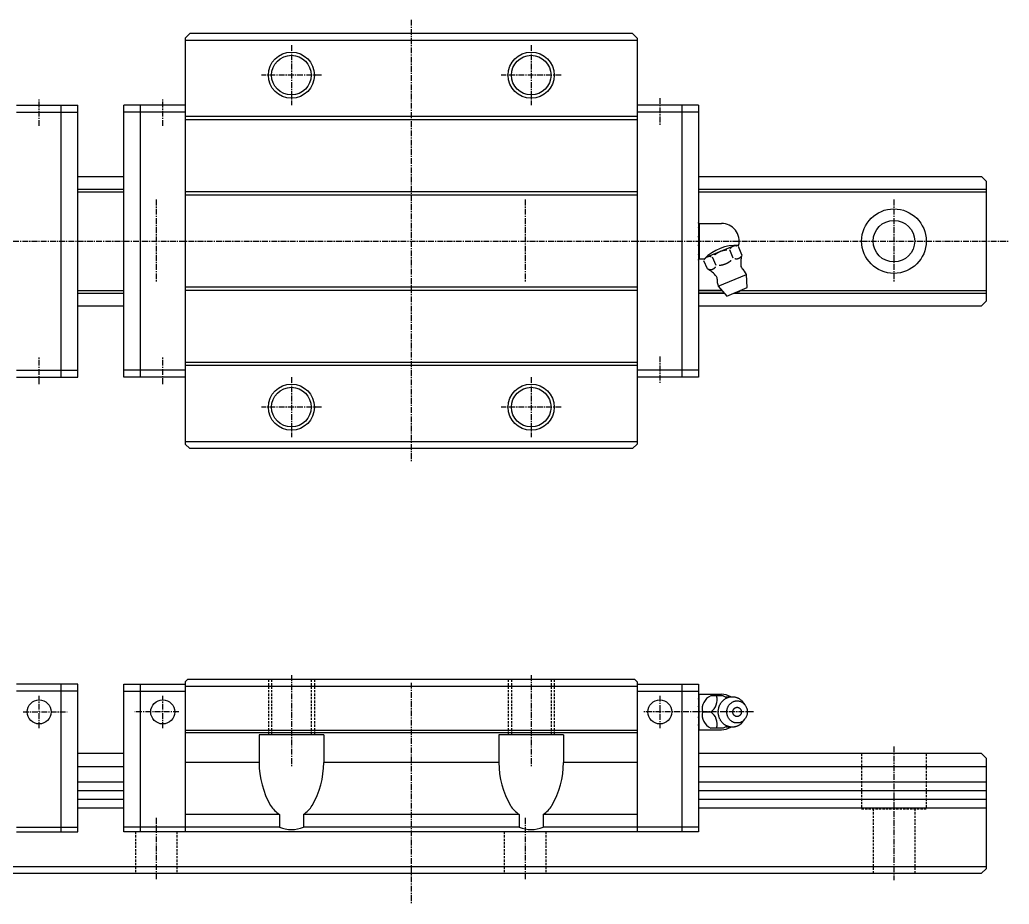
# Model space of a CAD drawing. Extents: x 10 to 497, y 10 to 235.
# Drawn here: x 282.4 to 497, y 43.3 to 235.1 of the extents above; entities that cross this region are included whole.
import ezdxf

# ---------------------------------------------------------------- set-up
doc = ezdxf.new("R2010")
doc.units = 0
doc.linetypes.add('CENTER', pattern=[2, 1.25, -0.25, 0.25, -0.25])
doc.linetypes.add('DASHED', pattern=[0.75, 0.5, -0.25])
doc.layers.get('0').update_dxf_attribs({"linetype": 'CONTINUOUS'})
doc.layers.add('CENTER', color=1, linetype='CENTER')

msp = doc.modelspace()

# ---------------------------------------------------------------- linework, layer by layer
at = {"color": 7, "linetype": 'CONTINUOUS'}
for p, q in [((319.34, 232.1), (318.34, 231.1)), ((415.34, 232.1), (319.34, 232.1)), ((416.34, 231.1), (415.34, 232.1)), ((318.34, 231.1), (318.34, 143.1)), ((416.34, 230.6), (318.34, 230.6)), ((416.34, 231.1), (416.34, 143.1)), ((281.74, 216.6), (291.44, 216.6)), ((281.74, 215.1), (291.44, 215.1)), ((291.44, 157.6), (291.44, 216.6)), ((291.44, 216.6), (295.04, 216.6)), ((291.44, 215.1), (295.04, 215.1)), ((295.04, 157.6), (295.04, 216.6)), ((305.04, 157.6), (305.04, 216.6)), ((308.64, 216.6), (305.04, 216.6)), ((308.64, 215.1), (305.04, 215.1)), ((308.64, 157.6), (308.64, 216.6)), ((318.34, 216.6), (308.64, 216.6)), ((318.34, 215.1), (308.64, 215.1)), ((426.04, 216.6), (416.34, 216.6)), ((426.04, 215.1), (416.34, 215.1)), ((426.04, 216.6), (426.04, 157.6)), ((429.64, 216.6), (426.04, 216.6)), ((429.64, 215.1), (426.04, 215.1)), ((429.64, 216.6), (429.64, 157.6)), ((416.34, 214.1), (318.34, 214.1)), ((416.34, 213.4), (318.34, 213.4)), ((295.04, 201.1), (305.04, 201.1)), ((429.64, 201.1), (491, 201.1)), ((492, 200.1), (491, 201.1)), ((492, 200.1), (492, 174.1)), ((295.04, 198.36), (305.04, 198.36)), ((295.04, 197.81), (305.04, 197.81)), ((416.34, 197.8), (318.34, 197.8)), ((429.64, 198.36), (492, 198.36)), ((429.64, 197.81), (492, 197.81)), ((416.34, 197.1), (318.34, 197.1)), ((429.8, 190.95), (429.64, 191.22)), ((429.8, 190.95), (434.59, 190.95)), ((429.8, 190.95), (429.8, 183.25)), ((431.27, 183.62), (437.44, 186.17)), ((437.17, 183.39), (436.43, 185.18)), ((439.04, 184.16), (438.3, 185.96)), ((429.64, 182.98), (429.8, 183.25)), ((429.8, 183.25), (430.89, 183.25)), ((431.56, 181.06), (430.81, 182.86)), ((433.43, 181.84), (432.69, 183.63)), ((433.91, 177.35), (440.01, 179.88)), ((433.91, 177.35), (440.01, 179.88)), ((440.21, 177.04), (440.01, 179.88)), ((295.04, 176.39), (305.04, 176.39)), ((416.34, 177.1), (318.34, 177.1)), ((416.34, 176.4), (318.34, 176.4)), ((434.74, 176.39), (429.64, 176.39)), ((434.74, 176.39), (429.64, 176.39)), ((429.64, 176.39), (434.74, 176.39)), ((433.91, 177.35), (435.77, 175.2)), ((433.91, 177.35), (435.77, 175.2)), ((435.77, 175.2), (440.21, 177.04)), ((438.64, 176.39), (492, 176.39)), ((295.04, 175.84), (305.04, 175.84)), ((435.22, 175.84), (429.64, 175.84)), ((435.22, 175.84), (429.64, 175.84)), ((429.64, 175.84), (435.22, 175.84)), ((437.31, 175.84), (492, 175.84)), ((492, 174.1), (491, 173.1)), ((295.04, 173.1), (305.04, 173.1)), ((429.64, 173.1), (491, 173.1)), ((281.74, 159.1), (291.44, 159.1)), ((291.44, 159.1), (295.04, 159.1)), ((308.64, 159.1), (305.04, 159.1)), ((318.34, 159.1), (308.64, 159.1)), ((416.34, 160.8), (318.34, 160.8)), ((416.34, 160.1), (318.34, 160.1)), ((426.04, 159.1), (416.34, 159.1)), ((429.64, 159.1), (426.04, 159.1)), ((281.74, 157.6), (291.44, 157.6)), ((291.44, 157.6), (295.04, 157.6)), ((308.64, 157.6), (305.04, 157.6)), ((318.34, 157.6), (308.64, 157.6)), ((426.04, 157.6), (416.34, 157.6)), ((429.64, 157.6), (426.04, 157.6)), ((416.34, 143.6), (318.34, 143.6)), ((319.34, 142.1), (318.34, 143.1)), ((415.34, 142.1), (319.34, 142.1)), ((416.34, 143.1), (415.34, 142.1)), ((291.44, 91), (281.74, 91)), ((291.44, 59), (291.44, 91)), ((295.04, 91), (291.44, 91)), ((295.04, 59), (295.04, 91)), ((305.04, 59), (305.04, 91)), ((305.04, 91), (308.64, 91)), ((308.64, 59), (308.64, 91)), ((308.64, 91), (318.34, 91)), ((318.84, 92), (318.34, 91.5)), ((318.34, 91.5), (318.34, 59)), ((416.34, 90.5), (318.34, 90.5)), ((415.84, 92), (318.84, 92)), ((416.34, 91.5), (415.84, 92)), ((416.34, 91.5), (416.34, 59)), ((416.34, 91), (426.04, 91)), ((426.04, 91), (426.04, 59)), ((426.04, 91), (429.64, 91)), ((429.64, 91), (429.64, 59)), ((291.44, 89.5), (281.74, 89.5)), ((295.04, 89.5), (291.44, 89.5)), ((305.04, 89.5), (308.64, 89.5)), ((308.64, 89.5), (318.34, 89.5)), ((416.34, 89.5), (426.04, 89.5)), ((426.04, 89.5), (429.64, 89.5)), ((429.64, 89), (429.71, 89)), ((429.8, 88.85), (429.71, 89)), ((429.8, 88.85), (434.59, 88.85)), ((429.8, 81.15), (429.8, 88.85)), ((434.94, 88.51), (432.26, 88.51)), ((438.86, 87.58), (439.67, 86.57)), ((430.47, 85), (432.27, 85)), ((438.86, 82.42), (439.67, 83.43)), ((416.34, 81), (318.34, 81)), ((416.34, 80.5), (318.34, 80.5)), ((348.34, 80), (334.34, 80)), ((334.34, 80), (334.34, 74)), ((348.34, 80), (348.34, 74)), ((400.34, 80), (386.34, 80)), ((386.34, 80), (386.34, 74)), ((400.34, 80), (400.34, 74)), ((429.64, 81), (429.71, 81)), ((429.71, 81), (429.8, 81.15)), ((429.8, 81.15), (434.59, 81.15)), ((434.94, 81.49), (432.26, 81.49)), ((305.04, 76), (295.04, 76)), ((491, 76), (429.64, 76)), ((492, 75), (491, 76)), ((295.04, 73.19), (305.04, 73.19)), ((334.34, 74), (318.34, 74)), ((386.34, 74), (348.34, 74)), ((416.34, 74), (400.34, 74)), ((429.64, 73.19), (492, 73.19)), ((492, 75), (492, 51)), ((295.04, 69.81), (305.04, 69.81)), ((429.64, 69.81), (492, 69.81)), ((295.04, 67.95), (305.04, 67.95)), ((429.64, 67.95), (492, 67.95)), ((295.04, 66.05), (305.04, 66.05)), ((429.64, 66.05), (492, 66.05)), ((295.04, 64.19), (305.04, 64.19)), ((338.74, 62.74), (318.34, 62.74)), ((338.74, 62.74), (338.74, 60)), ((390.74, 62.74), (343.94, 62.74)), ((343.94, 62.74), (343.94, 60)), ((390.74, 62.74), (390.74, 60)), ((395.94, 62.74), (395.94, 60)), ((416.34, 62.74), (395.94, 62.74)), ((429.64, 64.19), (492, 64.19)), ((281.74, 60), (291.44, 60)), ((281.74, 59), (291.44, 59)), ((291.44, 60), (295.04, 60)), ((291.44, 59), (295.04, 59)), ((308.64, 60), (305.04, 60)), ((308.64, 59), (305.04, 59)), ((318.34, 60), (308.64, 60)), ((318.34, 59), (308.64, 59)), ((338.74, 60), (318.34, 60)), ((416.34, 59), (318.34, 59)), ((390.74, 60), (343.94, 60)), ((416.34, 60), (395.94, 60)), ((426.04, 60), (416.34, 60)), ((426.04, 59), (416.34, 59)), ((429.64, 60), (426.04, 60)), ((429.64, 59), (426.04, 59)), ((132, 51.5), (492, 51.5)), ((133, 50), (491, 50)), ((492, 51), (491, 50))]:
    msp.add_line(p, q, dxfattribs=at)
at = {"color": 3, "linetype": 'DASHED'}
for p, q in [((336.34, 92), (336.34, 80)), ((337.04, 92), (337.04, 80)), ((345.64, 92), (345.64, 80)), ((346.34, 92), (346.34, 80)), ((388.34, 92), (388.34, 80)), ((389.04, 92), (389.04, 80)), ((397.64, 92), (397.64, 80)), ((398.34, 92), (398.34, 80)), ((465, 76), (465, 64)), ((479, 76), (479, 64)), ((465, 64), (479, 64)), ((467.5, 64), (467.5, 50)), ((476.5, 64), (476.5, 50)), ((307.5, 59), (307.5, 50)), ((316.5, 59), (316.5, 50)), ((387.5, 59), (387.5, 50)), ((396.5, 59), (396.5, 50))]:
    msp.add_line(p, q, dxfattribs=at)
at = {"color": 7, "linetype": 'CONTINUOUS'}
for points in [[(433.16, 184.13, 0), (433.18, 184.15, 0), (433.19, 184.17, 0), (433.21, 184.18, 0), (433.23, 184.2, 0), (433.24, 184.21, 0), (433.26, 184.22, 0), (433.28, 184.24, 0), (433.3, 184.25, 0), (433.31, 184.27, 0), (433.33, 184.28, 0), (433.35, 184.3, 0), (433.37, 184.31, 0), (433.38, 184.32, 0), (433.4, 184.34, 0), (433.42, 184.35, 0), (433.44, 184.37, 0), (433.45, 184.38, 0), (433.47, 184.39, 0), (433.49, 184.41, 0), (433.51, 184.42, 0), (433.53, 184.43, 0), (433.54, 184.45, 0), (433.56, 184.46, 0), (433.58, 184.47, 0), (433.6, 184.49, 0), (433.62, 184.5, 0), (433.64, 184.51, 0), (433.65, 184.52, 0), (433.67, 184.53, 0), (433.69, 184.55, 0), (433.71, 184.56, 0), (433.73, 184.57, 0), (433.75, 184.58, 0), (433.77, 184.59, 0), (433.79, 184.61, 0), (433.8, 184.62, 0), (433.82, 184.63, 0), (433.84, 184.64, 0), (433.86, 184.65, 0), (433.88, 184.66, 0), (433.9, 184.67, 0), (433.92, 184.69, 0), (433.94, 184.7, 0), (433.96, 184.71, 0), (433.98, 184.72, 0), (434, 184.73, 0), (434.02, 184.74, 0), (434.03, 184.75, 0), (434.05, 184.76, 0), (434.07, 184.77, 0), (434.09, 184.78, 0), (434.11, 184.79, 0), (434.13, 184.8, 0), (434.15, 184.81, 0), (434.17, 184.82, 0), (434.19, 184.83, 0), (434.21, 184.84, 0), (434.23, 184.84, 0), (434.25, 184.85, 0), (434.27, 184.86, 0), (434.29, 184.87, 0), (434.31, 184.88, 0), (434.33, 184.89, 0), (434.35, 184.9, 0), (434.37, 184.91, 0), (434.39, 184.91, 0), (434.42, 184.92, 0), (434.44, 184.93, 0), (434.46, 184.94, 0), (434.48, 184.95, 0), (434.5, 184.95, 0), (434.52, 184.96, 0), (434.54, 184.97, 0), (434.56, 184.98, 0), (434.58, 184.98, 0), (434.6, 184.99, 0), (434.62, 185, 0), (434.64, 185, 0), (434.66, 185.01, 0), (434.68, 185.02, 0), (434.71, 185.02, 0), (434.73, 185.03, 0), (434.75, 185.04, 0), (434.77, 185.04, 0), (434.79, 185.05, 0), (434.81, 185.06, 0), (434.83, 185.06, 0), (434.85, 185.07, 0), (434.88, 185.07, 0), (434.9, 185.08, 0), (434.92, 185.08, 0), (434.94, 185.09, 0), (434.96, 185.09, 0), (434.98, 185.1, 0), (435, 185.1, 0), (435.03, 185.11, 0), (435.05, 185.11, 0), (435.07, 185.12, 0), (435.09, 185.12, 0), (435.11, 185.13, 0), (435.14, 185.13, 0), (435.16, 185.13, 0), (435.18, 185.14, 0), (435.2, 185.14, 0), (435.22, 185.15, 0), (435.24, 185.15, 0), (435.27, 185.15, 0), (435.29, 185.16, 0), (435.31, 185.16, 0), (435.33, 185.16, 0), (435.36, 185.17, 0), (435.38, 185.17, 0), (435.4, 185.17, 0), (435.42, 185.18, 0), (435.44, 185.18, 0), (435.47, 185.18, 0), (435.49, 185.18, 0), (435.51, 185.19, 0), (435.53, 185.19, 0), (435.56, 185.19, 0), (435.58, 185.19, 0), (435.6, 185.19, 0), (435.62, 185.2, 0), (435.65, 185.2, 0), (435.67, 185.2, 0), (435.69, 185.2, 0), (435.71, 185.2, 0), (435.74, 185.2, 0)], [(436.57, 185.51, 0), (436.57, 185.52, 0), (436.58, 185.53, 0), (436.59, 185.54, 0), (436.59, 185.56, 0), (436.6, 185.57, 0), (436.61, 185.58, 0), (436.61, 185.59, 0), (436.62, 185.6, 0), (436.63, 185.61, 0), (436.64, 185.62, 0), (436.65, 185.63, 0), (436.65, 185.65, 0), (436.66, 185.66, 0), (436.67, 185.67, 0), (436.68, 185.68, 0), (436.68, 185.69, 0), (436.69, 185.7, 0), (436.7, 185.71, 0), (436.71, 185.72, 0), (436.72, 185.73, 0), (436.73, 185.74, 0), (436.74, 185.75, 0), (436.74, 185.76, 0), (436.75, 185.77, 0), (436.76, 185.78, 0), (436.77, 185.79, 0), (436.78, 185.8, 0), (436.79, 185.81, 0), (436.8, 185.82, 0), (436.81, 185.82, 0), (436.82, 185.83, 0), (436.83, 185.84, 0), (436.83, 185.85, 0), (436.84, 185.86, 0), (436.85, 185.87, 0), (436.86, 185.88, 0), (436.87, 185.88, 0), (436.88, 185.89, 0), (436.89, 185.9, 0), (436.9, 185.91, 0), (436.91, 185.92, 0), (436.92, 185.92, 0), (436.93, 185.93, 0), (436.94, 185.94, 0), (436.95, 185.95, 0), (436.96, 185.95, 0), (436.97, 185.96, 0), (436.98, 185.97, 0), (437, 185.97, 0), (437.01, 185.98, 0), (437.02, 185.99, 0), (437.03, 185.99, 0), (437.04, 186, 0), (437.05, 186.01, 0), (437.06, 186.01, 0), (437.07, 186.02, 0), (437.08, 186.02, 0), (437.09, 186.03, 0), (437.1, 186.03, 0), (437.11, 186.04, 0), (437.13, 186.04, 0), (437.14, 186.05, 0), (437.15, 186.06, 0), (437.16, 186.06, 0), (437.17, 186.06, 0), (437.18, 186.07, 0), (437.19, 186.07, 0), (437.21, 186.08, 0), (437.22, 186.08, 0), (437.23, 186.09, 0), (437.24, 186.09, 0), (437.25, 186.09, 0), (437.27, 186.1, 0), (437.28, 186.1, 0), (437.29, 186.1, 0), (437.3, 186.11, 0), (437.31, 186.11, 0), (437.33, 186.11, 0), (437.34, 186.12, 0), (437.35, 186.12, 0), (437.36, 186.12, 0), (437.37, 186.12, 0), (437.39, 186.13, 0), (437.4, 186.13, 0), (437.41, 186.13, 0), (437.42, 186.13, 0), (437.44, 186.13, 0), (437.45, 186.13, 0), (437.46, 186.14, 0), (437.47, 186.14, 0), (437.49, 186.14, 0), (437.5, 186.14, 0), (437.51, 186.14, 0), (437.52, 186.14, 0), (437.54, 186.14, 0), (437.55, 186.14, 0), (437.56, 186.14, 0), (437.58, 186.14, 0), (437.59, 186.14, 0), (437.6, 186.14, 0), (437.61, 186.14, 0), (437.63, 186.14, 0), (437.64, 186.14, 0), (437.65, 186.14, 0), (437.67, 186.14, 0), (437.68, 186.14, 0), (437.69, 186.14, 0), (437.71, 186.14, 0), (437.72, 186.14, 0), (437.73, 186.14, 0), (437.75, 186.13, 0), (437.76, 186.13, 0), (437.77, 186.13, 0), (437.78, 186.13, 0), (437.8, 186.13, 0), (437.81, 186.13, 0), (437.82, 186.12, 0), (437.84, 186.12, 0), (437.85, 186.12, 0), (437.86, 186.12, 0), (437.88, 186.11, 0), (437.89, 186.11, 0), (437.9, 186.11, 0), (437.92, 186.1, 0), (437.93, 186.1, 0), (437.94, 186.1, 0), (437.96, 186.09, 0), (437.97, 186.09, 0)], [(430.95, 183.18, 0), (430.96, 183.19, 0), (430.97, 183.21, 0), (430.97, 183.22, 0), (430.98, 183.23, 0), (430.99, 183.24, 0), (430.99, 183.25, 0), (431, 183.26, 0), (431.01, 183.28, 0), (431.02, 183.29, 0), (431.02, 183.3, 0), (431.03, 183.31, 0), (431.04, 183.32, 0), (431.05, 183.33, 0), (431.06, 183.34, 0), (431.06, 183.35, 0), (431.07, 183.36, 0), (431.08, 183.38, 0), (431.09, 183.38, 0), (431.1, 183.4, 0), (431.11, 183.4, 0), (431.11, 183.41, 0), (431.12, 183.43, 0), (431.13, 183.44, 0), (431.14, 183.44, 0), (431.15, 183.45, 0), (431.16, 183.46, 0), (431.17, 183.47, 0), (431.18, 183.48, 0), (431.18, 183.49, 0), (431.19, 183.5, 0), (431.2, 183.51, 0), (431.21, 183.52, 0), (431.22, 183.53, 0), (431.23, 183.54, 0), (431.24, 183.54, 0), (431.25, 183.55, 0), (431.26, 183.56, 0), (431.27, 183.57, 0), (431.28, 183.58, 0), (431.29, 183.58, 0), (431.3, 183.59, 0), (431.31, 183.6, 0), (431.32, 183.61, 0), (431.33, 183.61, 0), (431.34, 183.62, 0), (431.35, 183.63, 0), (431.36, 183.64, 0), (431.37, 183.64, 0), (431.38, 183.65, 0), (431.39, 183.66, 0), (431.4, 183.66, 0), (431.41, 183.67, 0), (431.43, 183.68, 0), (431.44, 183.68, 0), (431.45, 183.69, 0), (431.46, 183.69, 0), (431.47, 183.7, 0), (431.48, 183.7, 0), (431.49, 183.71, 0), (431.5, 183.72, 0), (431.51, 183.72, 0), (431.52, 183.72, 0), (431.54, 183.73, 0), (431.55, 183.74, 0), (431.56, 183.74, 0), (431.57, 183.74, 0), (431.58, 183.75, 0), (431.59, 183.75, 0), (431.61, 183.76, 0), (431.62, 183.76, 0), (431.63, 183.76, 0), (431.64, 183.77, 0), (431.65, 183.77, 0), (431.66, 183.77, 0), (431.68, 183.78, 0), (431.69, 183.78, 0), (431.7, 183.78, 0), (431.71, 183.79, 0), (431.72, 183.79, 0), (431.74, 183.79, 0), (431.75, 183.8, 0), (431.76, 183.8, 0), (431.77, 183.8, 0), (431.79, 183.8, 0), (431.8, 183.81, 0), (431.81, 183.81, 0), (431.82, 183.81, 0), (431.84, 183.81, 0), (431.85, 183.81, 0), (431.86, 183.81, 0), (431.87, 183.81, 0), (431.89, 183.81, 0), (431.9, 183.82, 0), (431.91, 183.82, 0), (431.92, 183.82, 0), (431.94, 183.82, 0), (431.95, 183.82, 0), (431.96, 183.82, 0), (431.98, 183.82, 0), (431.99, 183.82, 0), (432, 183.82, 0), (432.01, 183.82, 0), (432.03, 183.82, 0), (432.04, 183.82, 0), (432.05, 183.82, 0), (432.07, 183.82, 0), (432.08, 183.82, 0), (432.09, 183.81, 0), (432.11, 183.81, 0), (432.12, 183.81, 0), (432.13, 183.81, 0), (432.15, 183.81, 0), (432.16, 183.81, 0), (432.17, 183.81, 0), (432.19, 183.8, 0), (432.2, 183.8, 0), (432.21, 183.8, 0), (432.23, 183.8, 0), (432.24, 183.79, 0), (432.25, 183.79, 0), (432.27, 183.79, 0), (432.28, 183.78, 0), (432.29, 183.78, 0), (432.31, 183.78, 0), (432.32, 183.78, 0), (432.33, 183.77, 0), (432.35, 183.77, 0), (432.36, 183.76, 0)], [(436.7, 182.89, 0), (436.68, 182.87, 0), (436.66, 182.86, 0), (436.65, 182.84, 0), (436.63, 182.83, 0), (436.61, 182.81, 0), (436.59, 182.8, 0), (436.58, 182.78, 0), (436.56, 182.77, 0), (436.54, 182.75, 0), (436.52, 182.74, 0), (436.51, 182.72, 0), (436.49, 182.71, 0), (436.47, 182.7, 0), (436.45, 182.68, 0), (436.44, 182.67, 0), (436.42, 182.66, 0), (436.4, 182.64, 0), (436.38, 182.63, 0), (436.37, 182.62, 0), (436.35, 182.6, 0), (436.33, 182.59, 0), (436.31, 182.58, 0), (436.29, 182.56, 0), (436.27, 182.55, 0), (436.26, 182.54, 0), (436.24, 182.53, 0), (436.22, 182.51, 0), (436.2, 182.5, 0), (436.18, 182.49, 0), (436.16, 182.47, 0), (436.15, 182.46, 0), (436.13, 182.45, 0), (436.11, 182.44, 0), (436.09, 182.43, 0), (436.07, 182.42, 0), (436.05, 182.4, 0), (436.03, 182.39, 0), (436.01, 182.38, 0), (435.99, 182.37, 0), (435.98, 182.36, 0), (435.96, 182.35, 0), (435.94, 182.34, 0), (435.92, 182.33, 0), (435.9, 182.32, 0), (435.88, 182.31, 0), (435.86, 182.29, 0), (435.84, 182.28, 0), (435.82, 182.27, 0), (435.8, 182.26, 0), (435.78, 182.25, 0), (435.76, 182.24, 0), (435.74, 182.23, 0), (435.72, 182.22, 0), (435.7, 182.22, 0), (435.68, 182.21, 0), (435.66, 182.2, 0), (435.64, 182.19, 0), (435.62, 182.18, 0), (435.6, 182.17, 0), (435.58, 182.16, 0), (435.56, 182.15, 0), (435.54, 182.14, 0), (435.52, 182.13, 0), (435.5, 182.12, 0), (435.48, 182.12, 0), (435.46, 182.11, 0), (435.44, 182.1, 0), (435.42, 182.09, 0), (435.4, 182.09, 0), (435.38, 182.08, 0), (435.36, 182.07, 0), (435.34, 182.06, 0), (435.32, 182.05, 0), (435.3, 182.05, 0), (435.28, 182.04, 0), (435.25, 182.03, 0), (435.23, 182.03, 0), (435.21, 182.02, 0), (435.19, 182.01, 0), (435.17, 182, 0), (435.15, 182, 0), (435.13, 181.99, 0), (435.11, 181.99, 0), (435.09, 181.98, 0), (435.07, 181.97, 0), (435.04, 181.97, 0), (435.02, 181.96, 0), (435, 181.96, 0), (434.98, 181.95, 0), (434.96, 181.94, 0), (434.94, 181.94, 0), (434.92, 181.93, 0), (434.89, 181.93, 0), (434.87, 181.92, 0), (434.85, 181.92, 0), (434.83, 181.91, 0), (434.81, 181.91, 0), (434.79, 181.9, 0), (434.76, 181.9, 0), (434.74, 181.9, 0), (434.72, 181.89, 0), (434.7, 181.89, 0), (434.68, 181.88, 0), (434.66, 181.88, 0), (434.63, 181.88, 0), (434.61, 181.87, 0), (434.59, 181.87, 0), (434.57, 181.87, 0), (434.54, 181.86, 0), (434.52, 181.86, 0), (434.5, 181.85, 0), (434.48, 181.85, 0), (434.46, 181.85, 0), (434.43, 181.85, 0), (434.41, 181.84, 0), (434.39, 181.84, 0), (434.37, 181.84, 0), (434.34, 181.84, 0), (434.32, 181.83, 0), (434.3, 181.83, 0), (434.28, 181.83, 0), (434.25, 181.83, 0), (434.23, 181.83, 0), (434.21, 181.82, 0), (434.19, 181.82, 0), (434.16, 181.82, 0), (434.14, 181.82, 0), (434.12, 181.82, 0)], [(438.9, 183.84, 0), (438.9, 183.83, 0), (438.89, 183.82, 0), (438.88, 183.8, 0), (438.88, 183.79, 0), (438.87, 183.78, 0), (438.86, 183.77, 0), (438.85, 183.76, 0), (438.85, 183.75, 0), (438.84, 183.74, 0), (438.83, 183.72, 0), (438.82, 183.71, 0), (438.82, 183.7, 0), (438.81, 183.69, 0), (438.8, 183.68, 0), (438.79, 183.67, 0), (438.78, 183.66, 0), (438.78, 183.65, 0), (438.77, 183.64, 0), (438.76, 183.63, 0), (438.75, 183.62, 0), (438.74, 183.61, 0), (438.73, 183.6, 0), (438.72, 183.59, 0), (438.72, 183.58, 0), (438.71, 183.57, 0), (438.7, 183.56, 0), (438.69, 183.55, 0), (438.68, 183.54, 0), (438.67, 183.53, 0), (438.66, 183.52, 0), (438.65, 183.51, 0), (438.64, 183.5, 0), (438.63, 183.5, 0), (438.62, 183.49, 0), (438.61, 183.48, 0), (438.6, 183.47, 0), (438.6, 183.46, 0), (438.59, 183.45, 0), (438.58, 183.45, 0), (438.57, 183.44, 0), (438.56, 183.43, 0), (438.55, 183.42, 0), (438.54, 183.41, 0), (438.53, 183.41, 0), (438.52, 183.4, 0), (438.5, 183.39, 0), (438.49, 183.39, 0), (438.48, 183.38, 0), (438.47, 183.37, 0), (438.46, 183.37, 0), (438.45, 183.36, 0), (438.44, 183.35, 0), (438.43, 183.35, 0), (438.42, 183.34, 0), (438.41, 183.34, 0), (438.4, 183.33, 0), (438.39, 183.32, 0), (438.38, 183.32, 0), (438.36, 183.31, 0), (438.35, 183.31, 0), (438.34, 183.3, 0), (438.33, 183.3, 0), (438.32, 183.29, 0), (438.31, 183.29, 0), (438.3, 183.28, 0), (438.29, 183.28, 0), (438.27, 183.27, 0), (438.26, 183.27, 0), (438.25, 183.27, 0), (438.24, 183.26, 0), (438.23, 183.26, 0), (438.22, 183.25, 0), (438.2, 183.25, 0), (438.19, 183.25, 0), (438.18, 183.24, 0), (438.17, 183.24, 0), (438.16, 183.24, 0), (438.14, 183.23, 0), (438.13, 183.23, 0), (438.12, 183.23, 0), (438.11, 183.23, 0), (438.09, 183.22, 0), (438.08, 183.22, 0), (438.07, 183.22, 0), (438.06, 183.22, 0), (438.04, 183.22, 0), (438.03, 183.21, 0), (438.02, 183.21, 0), (438.01, 183.21, 0), (437.99, 183.21, 0), (437.98, 183.21, 0), (437.97, 183.21, 0), (437.96, 183.21, 0), (437.94, 183.21, 0), (437.93, 183.21, 0), (437.92, 183.2, 0), (437.91, 183.2, 0), (437.89, 183.2, 0), (437.88, 183.2, 0), (437.87, 183.2, 0), (437.85, 183.2, 0), (437.84, 183.2, 0), (437.83, 183.2, 0), (437.82, 183.2, 0), (437.8, 183.21, 0), (437.79, 183.21, 0), (437.78, 183.21, 0), (437.76, 183.21, 0), (437.75, 183.21, 0), (437.74, 183.21, 0), (437.72, 183.21, 0), (437.71, 183.21, 0), (437.7, 183.22, 0), (437.68, 183.22, 0), (437.67, 183.22, 0), (437.66, 183.22, 0), (437.64, 183.22, 0), (437.63, 183.23, 0), (437.62, 183.23, 0), (437.6, 183.23, 0), (437.59, 183.23, 0), (437.58, 183.24, 0), (437.56, 183.24, 0), (437.55, 183.24, 0), (437.54, 183.25, 0), (437.52, 183.25, 0), (437.51, 183.25, 0), (437.5, 183.26, 0)], [(433.29, 181.51, 0), (433.28, 181.5, 0), (433.28, 181.49, 0), (433.27, 181.48, 0), (433.26, 181.47, 0), (433.26, 181.46, 0), (433.25, 181.44, 0), (433.24, 181.43, 0), (433.23, 181.42, 0), (433.23, 181.41, 0), (433.22, 181.4, 0), (433.21, 181.39, 0), (433.2, 181.38, 0), (433.2, 181.37, 0), (433.19, 181.35, 0), (433.18, 181.34, 0), (433.17, 181.33, 0), (433.16, 181.32, 0), (433.15, 181.31, 0), (433.15, 181.3, 0), (433.14, 181.29, 0), (433.13, 181.28, 0), (433.12, 181.27, 0), (433.11, 181.26, 0), (433.1, 181.25, 0), (433.09, 181.24, 0), (433.09, 181.23, 0), (433.08, 181.22, 0), (433.07, 181.22, 0), (433.06, 181.21, 0), (433.05, 181.2, 0), (433.04, 181.19, 0), (433.03, 181.18, 0), (433.02, 181.17, 0), (433.01, 181.16, 0), (433, 181.15, 0), (432.99, 181.15, 0), (432.98, 181.14, 0), (432.97, 181.13, 0), (432.96, 181.12, 0), (432.95, 181.11, 0), (432.94, 181.11, 0), (432.93, 181.1, 0), (432.92, 181.09, 0), (432.91, 181.08, 0), (432.9, 181.08, 0), (432.89, 181.07, 0), (432.88, 181.06, 0), (432.87, 181.06, 0), (432.86, 181.05, 0), (432.85, 181.04, 0), (432.84, 181.03, 0), (432.83, 181.03, 0), (432.82, 181.02, 0), (432.81, 181.02, 0), (432.8, 181.01, 0), (432.79, 181, 0), (432.77, 181, 0), (432.76, 180.99, 0), (432.75, 180.99, 0), (432.74, 180.98, 0), (432.73, 180.98, 0), (432.72, 180.97, 0), (432.71, 180.97, 0), (432.7, 180.96, 0), (432.68, 180.96, 0), (432.67, 180.95, 0), (432.66, 180.95, 0), (432.65, 180.94, 0), (432.64, 180.94, 0), (432.63, 180.94, 0), (432.61, 180.93, 0), (432.6, 180.93, 0), (432.59, 180.93, 0), (432.58, 180.92, 0), (432.57, 180.92, 0), (432.55, 180.92, 0), (432.54, 180.91, 0), (432.53, 180.91, 0), (432.52, 180.91, 0), (432.51, 180.9, 0), (432.49, 180.9, 0), (432.48, 180.9, 0), (432.47, 180.9, 0), (432.46, 180.9, 0), (432.44, 180.89, 0), (432.43, 180.89, 0), (432.42, 180.89, 0), (432.41, 180.89, 0), (432.39, 180.89, 0), (432.38, 180.88, 0), (432.37, 180.88, 0), (432.36, 180.88, 0), (432.34, 180.88, 0), (432.33, 180.88, 0), (432.32, 180.88, 0), (432.31, 180.88, 0), (432.29, 180.88, 0), (432.28, 180.88, 0), (432.27, 180.88, 0), (432.25, 180.88, 0), (432.24, 180.88, 0), (432.23, 180.88, 0), (432.22, 180.88, 0), (432.2, 180.88, 0), (432.19, 180.88, 0), (432.18, 180.88, 0), (432.16, 180.88, 0), (432.15, 180.88, 0), (432.14, 180.88, 0), (432.12, 180.89, 0), (432.11, 180.89, 0), (432.1, 180.89, 0), (432.08, 180.89, 0), (432.07, 180.89, 0), (432.06, 180.89, 0), (432.04, 180.9, 0), (432.03, 180.9, 0), (432.02, 180.9, 0), (432, 180.9, 0), (431.99, 180.91, 0), (431.98, 180.91, 0), (431.96, 180.91, 0), (431.95, 180.91, 0), (431.94, 180.92, 0), (431.92, 180.92, 0), (431.91, 180.93, 0), (431.9, 180.93, 0), (431.88, 180.93, 0)], [(438.77, 82.35, 0), (438.68, 82.28, 0), (438.59, 82.22, 0), (438.5, 82.16, 0), (438.41, 82.1, 0), (438.32, 82.05, 0), (438.22, 82, 0), (438.13, 81.95, 0), (438.03, 81.91, 0), (437.93, 81.87, 0), (437.83, 81.84, 0), (437.73, 81.81, 0), (437.63, 81.78, 0), (437.53, 81.76, 0), (437.42, 81.74, 0), (437.32, 81.72, 0), (437.21, 81.71, 0), (437.11, 81.7, 0), (437, 81.7, 0), (436.9, 81.7, 0), (436.79, 81.7, 0), (436.69, 81.71, 0), (436.58, 81.72, 0), (436.48, 81.74, 0), (436.38, 81.76, 0), (436.27, 81.78, 0), (436.17, 81.81, 0), (436.07, 81.84, 0), (435.97, 81.88, 0), (435.87, 81.92, 0), (435.77, 81.96, 0), (435.68, 82, 0), (435.58, 82.05, 0), (435.49, 82.11, 0), (435.4, 82.16, 0), (435.31, 82.22, 0), (435.22, 82.29, 0), (435.14, 82.35, 0), (435.05, 82.42, 0), (434.97, 82.49, 0), (434.89, 82.57, 0), (434.82, 82.65, 0), (434.74, 82.73, 0), (434.67, 82.81, 0), (434.6, 82.9, 0), (434.54, 82.99, 0), (434.48, 83.08, 0), (434.42, 83.17, 0), (434.36, 83.27, 0), (434.31, 83.37, 0), (434.26, 83.47, 0), (434.21, 83.57, 0), (434.16, 83.67, 0), (434.12, 83.78, 0), (434.09, 83.88, 0), (434.05, 83.99, 0), (434.02, 84.1, 0), (434, 84.21, 0), (433.97, 84.32, 0), (433.95, 84.43, 0), (433.94, 84.55, 0), (433.92, 84.66, 0), (433.91, 84.77, 0), (433.91, 84.89, 0), (433.91, 85, 0), (433.91, 85.11, 0), (433.91, 85.23, 0), (433.92, 85.34, 0), (433.94, 85.45, 0), (433.95, 85.57, 0), (433.97, 85.68, 0), (434, 85.79, 0), (434.02, 85.9, 0), (434.05, 86.01, 0), (434.09, 86.12, 0), (434.12, 86.22, 0), (434.16, 86.33, 0), (434.21, 86.43, 0), (434.26, 86.53, 0), (434.31, 86.63, 0), (434.36, 86.73, 0), (434.42, 86.83, 0), (434.48, 86.92, 0), (434.54, 87.01, 0), (434.6, 87.1, 0), (434.67, 87.19, 0), (434.74, 87.27, 0), (434.82, 87.35, 0), (434.89, 87.43, 0), (434.97, 87.51, 0), (435.05, 87.58, 0), (435.14, 87.65, 0), (435.22, 87.71, 0), (435.31, 87.78, 0), (435.4, 87.84, 0), (435.49, 87.89, 0), (435.58, 87.95, 0), (435.68, 88, 0), (435.77, 88.04, 0), (435.87, 88.08, 0), (435.97, 88.12, 0), (436.07, 88.16, 0), (436.17, 88.19, 0), (436.27, 88.22, 0), (436.38, 88.24, 0), (436.48, 88.26, 0), (436.58, 88.28, 0), (436.69, 88.29, 0), (436.79, 88.3, 0), (436.9, 88.3, 0), (437, 88.3, 0), (437.11, 88.3, 0), (437.21, 88.29, 0), (437.32, 88.28, 0), (437.42, 88.26, 0), (437.53, 88.24, 0), (437.63, 88.22, 0), (437.73, 88.19, 0), (437.83, 88.16, 0), (437.93, 88.13, 0), (438.03, 88.09, 0), (438.13, 88.05, 0), (438.22, 88, 0), (438.32, 87.95, 0), (438.41, 87.9, 0), (438.5, 87.84, 0), (438.59, 87.78, 0), (438.68, 87.72, 0), (438.77, 87.65, 0)], [(435.58, 88.25, 0), (435.59, 88.25, 0), (435.6, 88.26, 0), (435.6, 88.26, 0), (435.61, 88.26, 0), (435.62, 88.26, 0), (435.62, 88.26, 0), (435.63, 88.26, 0), (435.64, 88.26, 0), (435.65, 88.26, 0), (435.65, 88.26, 0), (435.66, 88.27, 0), (435.67, 88.27, 0), (435.67, 88.27, 0), (435.68, 88.27, 0), (435.69, 88.27, 0), (435.7, 88.27, 0), (435.7, 88.27, 0), (435.71, 88.27, 0), (435.72, 88.27, 0), (435.72, 88.28, 0), (435.73, 88.28, 0), (435.74, 88.28, 0), (435.75, 88.28, 0), (435.75, 88.28, 0), (435.76, 88.28, 0), (435.77, 88.28, 0), (435.77, 88.28, 0), (435.78, 88.28, 0), (435.79, 88.28, 0), (435.79, 88.28, 0), (435.8, 88.28, 0), (435.81, 88.29, 0), (435.82, 88.29, 0), (435.82, 88.29, 0), (435.83, 88.29, 0), (435.84, 88.29, 0), (435.84, 88.29, 0), (435.85, 88.29, 0), (435.86, 88.29, 0), (435.87, 88.29, 0), (435.87, 88.29, 0), (435.88, 88.29, 0), (435.89, 88.29, 0), (435.89, 88.29, 0), (435.9, 88.29, 0), (435.91, 88.29, 0), (435.92, 88.29, 0), (435.92, 88.29, 0), (435.93, 88.3, 0), (435.94, 88.3, 0), (435.94, 88.3, 0), (435.95, 88.3, 0), (435.96, 88.3, 0), (435.97, 88.3, 0), (435.97, 88.3, 0), (435.98, 88.3, 0), (435.99, 88.3, 0), (435.99, 88.3, 0), (436, 88.3, 0), (436.01, 88.3, 0), (436.02, 88.3, 0), (436.02, 88.3, 0), (436.03, 88.3, 0), (436.04, 88.3, 0), (436.04, 88.3, 0), (436.05, 88.3, 0), (436.06, 88.3, 0), (436.07, 88.3, 0), (436.07, 88.3, 0), (436.08, 88.3, 0), (436.09, 88.3, 0), (436.09, 88.3, 0), (436.1, 88.3, 0), (436.11, 88.3, 0), (436.12, 88.3, 0), (436.12, 88.3, 0), (436.13, 88.3, 0), (436.14, 88.3, 0), (436.14, 88.3, 0), (436.15, 88.3, 0), (436.16, 88.3, 0), (436.17, 88.3, 0), (436.17, 88.3, 0), (436.18, 88.3, 0), (436.19, 88.3, 0), (436.19, 88.3, 0), (436.2, 88.3, 0), (436.21, 88.3, 0), (436.22, 88.3, 0), (436.22, 88.3, 0), (436.23, 88.3, 0), (436.24, 88.3, 0), (436.24, 88.3, 0), (436.25, 88.3, 0), (436.26, 88.3, 0), (436.27, 88.29, 0), (436.27, 88.29, 0), (436.28, 88.29, 0), (436.29, 88.29, 0), (436.29, 88.29, 0), (436.3, 88.29, 0), (436.31, 88.29, 0), (436.32, 88.29, 0), (436.32, 88.29, 0), (436.33, 88.29, 0), (436.34, 88.29, 0), (436.34, 88.29, 0), (436.35, 88.29, 0), (436.36, 88.29, 0), (436.37, 88.29, 0), (436.37, 88.29, 0), (436.38, 88.29, 0), (436.39, 88.28, 0), (436.39, 88.28, 0), (436.4, 88.28, 0), (436.41, 88.28, 0), (436.42, 88.28, 0), (436.42, 88.28, 0), (436.43, 88.28, 0), (436.44, 88.28, 0), (436.44, 88.28, 0), (436.45, 88.28, 0), (436.46, 88.28, 0), (436.47, 88.28, 0), (436.47, 88.27, 0), (436.48, 88.27, 0), (436.49, 88.27, 0), (436.49, 88.27, 0)], [(437.99, 82.6, 0), (437.88, 82.6, 0), (437.77, 82.61, 0), (437.66, 82.63, 0), (437.56, 82.65, 0), (437.45, 82.67, 0), (437.35, 82.7, 0), (437.24, 82.74, 0), (437.14, 82.78, 0), (437.04, 82.83, 0), (436.94, 82.88, 0), (436.85, 82.94, 0), (436.76, 83, 0), (436.67, 83.07, 0), (436.58, 83.14, 0), (436.5, 83.22, 0), (436.42, 83.3, 0), (436.35, 83.39, 0), (436.28, 83.48, 0), (436.21, 83.57, 0), (436.15, 83.67, 0), (436.09, 83.77, 0), (436.03, 83.87, 0), (435.98, 83.97, 0), (435.94, 84.08, 0), (435.9, 84.19, 0), (435.87, 84.3, 0), (435.84, 84.42, 0), (435.81, 84.53, 0), (435.8, 84.65, 0), (435.78, 84.76, 0), (435.77, 84.88, 0), (435.77, 85, 0), (435.77, 85.12, 0), (435.78, 85.24, 0), (435.8, 85.35, 0), (435.81, 85.47, 0), (435.84, 85.58, 0), (435.87, 85.7, 0), (435.9, 85.81, 0), (435.94, 85.92, 0), (435.98, 86.03, 0), (436.03, 86.13, 0), (436.09, 86.23, 0), (436.15, 86.33, 0), (436.21, 86.43, 0), (436.28, 86.52, 0), (436.35, 86.61, 0), (436.42, 86.7, 0), (436.5, 86.78, 0), (436.58, 86.86, 0), (436.67, 86.93, 0), (436.76, 87, 0), (436.85, 87.06, 0), (436.94, 87.12, 0), (437.04, 87.17, 0), (437.14, 87.22, 0), (437.24, 87.26, 0), (437.35, 87.3, 0), (437.45, 87.33, 0), (437.56, 87.35, 0), (437.66, 87.37, 0), (437.77, 87.39, 0), (437.88, 87.4, 0), (437.99, 87.4, 0), (438.1, 87.4, 0), (438.21, 87.39, 0), (438.31, 87.37, 0), (438.42, 87.35, 0), (438.53, 87.33, 0), (438.63, 87.3, 0), (438.74, 87.26, 0), (438.84, 87.22, 0), (438.94, 87.17, 0), (439.03, 87.12, 0), (439.13, 87.06, 0), (439.22, 87, 0), (439.31, 86.93, 0), (439.4, 86.86, 0), (439.48, 86.78, 0), (439.56, 86.7, 0), (439.63, 86.61, 0), (439.7, 86.52, 0), (439.77, 86.43, 0), (439.83, 86.33, 0), (439.89, 86.23, 0), (439.94, 86.13, 0), (439.99, 86.03, 0), (440.04, 85.92, 0), (440.08, 85.81, 0), (440.11, 85.7, 0), (440.14, 85.58, 0), (440.16, 85.47, 0), (440.18, 85.35, 0), (440.2, 85.24, 0), (440.2, 85.12, 0), (440.21, 85, 0), (440.2, 84.88, 0), (440.2, 84.76, 0), (440.18, 84.65, 0), (440.16, 84.53, 0), (440.14, 84.42, 0), (440.11, 84.3, 0), (440.08, 84.19, 0), (440.04, 84.08, 0), (439.99, 83.97, 0), (439.94, 83.87, 0), (439.89, 83.77, 0), (439.83, 83.67, 0), (439.77, 83.57, 0), (439.7, 83.48, 0), (439.63, 83.39, 0), (439.56, 83.3, 0), (439.48, 83.22, 0), (439.4, 83.14, 0), (439.31, 83.07, 0), (439.22, 83, 0), (439.13, 82.94, 0), (439.03, 82.88, 0), (438.94, 82.83, 0), (438.84, 82.78, 0), (438.74, 82.74, 0), (438.63, 82.7, 0), (438.53, 82.67, 0), (438.42, 82.65, 0), (438.31, 82.63, 0), (438.21, 82.61, 0), (438.1, 82.6, 0), (437.99, 82.6, 0)], [(437.99, 84, 0), (437.94, 84, 0), (437.9, 84, 0), (437.85, 84.01, 0), (437.81, 84.02, 0), (437.76, 84.03, 0), (437.72, 84.04, 0), (437.68, 84.06, 0), (437.64, 84.08, 0), (437.59, 84.1, 0), (437.55, 84.12, 0), (437.51, 84.14, 0), (437.48, 84.17, 0), (437.44, 84.2, 0), (437.4, 84.23, 0), (437.37, 84.26, 0), (437.34, 84.29, 0), (437.3, 84.33, 0), (437.28, 84.37, 0), (437.25, 84.4, 0), (437.22, 84.44, 0), (437.2, 84.49, 0), (437.17, 84.53, 0), (437.15, 84.57, 0), (437.14, 84.62, 0), (437.12, 84.66, 0), (437.11, 84.71, 0), (437.09, 84.76, 0), (437.08, 84.8, 0), (437.08, 84.85, 0), (437.07, 84.9, 0), (437.07, 84.95, 0), (437.07, 85, 0), (437.07, 85.05, 0), (437.07, 85.1, 0), (437.08, 85.15, 0), (437.08, 85.2, 0), (437.09, 85.24, 0), (437.11, 85.29, 0), (437.12, 85.34, 0), (437.14, 85.38, 0), (437.15, 85.43, 0), (437.17, 85.47, 0), (437.2, 85.51, 0), (437.22, 85.56, 0), (437.25, 85.6, 0), (437.28, 85.63, 0), (437.3, 85.67, 0), (437.34, 85.71, 0), (437.37, 85.74, 0), (437.4, 85.77, 0), (437.44, 85.8, 0), (437.48, 85.83, 0), (437.51, 85.86, 0), (437.55, 85.88, 0), (437.59, 85.9, 0), (437.64, 85.92, 0), (437.68, 85.94, 0), (437.72, 85.96, 0), (437.76, 85.97, 0), (437.81, 85.98, 0), (437.85, 85.99, 0), (437.9, 86, 0), (437.94, 86, 0), (437.99, 86, 0), (438.03, 86, 0), (438.08, 86, 0), (438.12, 85.99, 0), (438.17, 85.98, 0), (438.21, 85.97, 0), (438.26, 85.96, 0), (438.3, 85.94, 0), (438.34, 85.92, 0), (438.38, 85.9, 0), (438.42, 85.88, 0), (438.46, 85.86, 0), (438.5, 85.83, 0), (438.54, 85.8, 0), (438.58, 85.77, 0), (438.61, 85.74, 0), (438.64, 85.71, 0), (438.67, 85.67, 0), (438.7, 85.63, 0), (438.73, 85.6, 0), (438.76, 85.56, 0), (438.78, 85.51, 0), (438.8, 85.47, 0), (438.82, 85.43, 0), (438.84, 85.38, 0), (438.86, 85.34, 0), (438.87, 85.29, 0), (438.89, 85.24, 0), (438.9, 85.2, 0), (438.9, 85.15, 0), (438.91, 85.1, 0), (438.91, 85.05, 0), (438.91, 85, 0), (438.91, 84.95, 0), (438.91, 84.9, 0), (438.9, 84.85, 0), (438.9, 84.8, 0), (438.89, 84.76, 0), (438.87, 84.71, 0), (438.86, 84.66, 0), (438.84, 84.62, 0), (438.82, 84.57, 0), (438.8, 84.53, 0), (438.78, 84.49, 0), (438.76, 84.44, 0), (438.73, 84.4, 0), (438.7, 84.37, 0), (438.67, 84.33, 0), (438.64, 84.29, 0), (438.61, 84.26, 0), (438.58, 84.23, 0), (438.54, 84.2, 0), (438.5, 84.17, 0), (438.46, 84.14, 0), (438.42, 84.12, 0), (438.38, 84.1, 0), (438.34, 84.08, 0), (438.3, 84.06, 0), (438.26, 84.04, 0), (438.21, 84.03, 0), (438.17, 84.02, 0), (438.12, 84.01, 0), (438.08, 84, 0), (438.03, 84, 0), (437.99, 84, 0)], [(436.49, 81.73, 0), (436.49, 81.73, 0), (436.48, 81.73, 0), (436.47, 81.73, 0), (436.47, 81.72, 0), (436.46, 81.72, 0), (436.45, 81.72, 0), (436.44, 81.72, 0), (436.44, 81.72, 0), (436.43, 81.72, 0), (436.42, 81.72, 0), (436.42, 81.72, 0), (436.41, 81.72, 0), (436.4, 81.72, 0), (436.39, 81.72, 0), (436.39, 81.72, 0), (436.38, 81.71, 0), (436.37, 81.71, 0), (436.37, 81.71, 0), (436.36, 81.71, 0), (436.35, 81.71, 0), (436.34, 81.71, 0), (436.34, 81.71, 0), (436.33, 81.71, 0), (436.32, 81.71, 0), (436.32, 81.71, 0), (436.31, 81.71, 0), (436.3, 81.71, 0), (436.29, 81.71, 0), (436.29, 81.71, 0), (436.28, 81.71, 0), (436.27, 81.71, 0), (436.27, 81.71, 0), (436.26, 81.7, 0), (436.25, 81.7, 0), (436.24, 81.7, 0), (436.24, 81.7, 0), (436.23, 81.7, 0), (436.22, 81.7, 0), (436.22, 81.7, 0), (436.21, 81.7, 0), (436.2, 81.7, 0), (436.19, 81.7, 0), (436.19, 81.7, 0), (436.18, 81.7, 0), (436.17, 81.7, 0), (436.17, 81.7, 0), (436.16, 81.7, 0), (436.15, 81.7, 0), (436.14, 81.7, 0), (436.14, 81.7, 0), (436.13, 81.7, 0), (436.12, 81.7, 0), (436.12, 81.7, 0), (436.11, 81.7, 0), (436.1, 81.7, 0), (436.09, 81.7, 0), (436.09, 81.7, 0), (436.08, 81.7, 0), (436.07, 81.7, 0), (436.07, 81.7, 0), (436.06, 81.7, 0), (436.05, 81.7, 0), (436.04, 81.7, 0), (436.04, 81.7, 0), (436.03, 81.7, 0), (436.02, 81.7, 0), (436.02, 81.7, 0), (436.01, 81.7, 0), (436, 81.7, 0), (435.99, 81.7, 0), (435.99, 81.7, 0), (435.98, 81.7, 0), (435.97, 81.7, 0), (435.97, 81.7, 0), (435.96, 81.7, 0), (435.95, 81.7, 0), (435.94, 81.7, 0), (435.94, 81.7, 0), (435.93, 81.7, 0), (435.92, 81.71, 0), (435.92, 81.71, 0), (435.91, 81.71, 0), (435.9, 81.71, 0), (435.89, 81.71, 0), (435.89, 81.71, 0), (435.88, 81.71, 0), (435.87, 81.71, 0), (435.87, 81.71, 0), (435.86, 81.71, 0), (435.85, 81.71, 0), (435.84, 81.71, 0), (435.84, 81.71, 0), (435.83, 81.71, 0), (435.82, 81.71, 0), (435.82, 81.71, 0), (435.81, 81.71, 0), (435.8, 81.72, 0), (435.79, 81.72, 0), (435.79, 81.72, 0), (435.78, 81.72, 0), (435.77, 81.72, 0), (435.77, 81.72, 0), (435.76, 81.72, 0), (435.75, 81.72, 0), (435.75, 81.72, 0), (435.74, 81.72, 0), (435.73, 81.72, 0), (435.72, 81.72, 0), (435.72, 81.73, 0), (435.71, 81.73, 0), (435.7, 81.73, 0), (435.7, 81.73, 0), (435.69, 81.73, 0), (435.68, 81.73, 0), (435.67, 81.73, 0), (435.67, 81.73, 0), (435.66, 81.73, 0), (435.65, 81.74, 0), (435.65, 81.74, 0), (435.64, 81.74, 0), (435.63, 81.74, 0), (435.62, 81.74, 0), (435.62, 81.74, 0), (435.61, 81.74, 0), (435.6, 81.74, 0), (435.6, 81.74, 0), (435.59, 81.75, 0), (435.58, 81.75, 0)]]:
    msp.add_polyline3d(points, dxfattribs=at)
at = {"color": 3, "linetype": 'CONTINUOUS'}
for centre in [(341.34, 223.1), (393.34, 223.1), (341.34, 151.1), (393.34, 151.1)]:
    msp.add_circle(centre, 5, dxfattribs=at)
at = {"color": 7, "linetype": 'CONTINUOUS'}
for centre, radius in [((341.34, 223.1), 4.3), ((393.34, 223.1), 4.3), ((472, 187.1), 7), ((472, 187.1), 4.5), ((341.34, 151.1), 4.3), ((393.34, 151.1), 4.3), ((286.64, 85), 2.6), ((313.44, 85), 2.6), ((421.24, 85), 2.6)]:
    msp.add_circle(centre, radius, dxfattribs=at)
for centre, radius, start, end in [((427.63, 190.55), 2.08, 345.0828, 14.9172), ((434.59, 187.1), 3.85, 345.9528, 90.0312), ((421.9, 187.1), 7.81, 352.3132, 7.6868), ((437.8, 176.58), 9.6, 86.8475, 135.9927), ((427.63, 183.65), 2.08, 345.0828, 14.9172), ((444.77, 182.39), 6, 162.8352, 187.2666), ((428.76, 175.76), 6, 37.7335, 62.1648), ((439.62, 181.73), 0.8, 187.2666, 229.5513), ((436.96, 178.61), 3.3, 22.5, 49.5513), ((432.87, 178.94), 0.8, 355.4488, 37.7334), ((436.96, 178.61), 3.3, 175.4487, 202.5), ((436.96, 178.61), 3.3, 175.4487, 202.5), ((436.81, 178.97), 3.2, 277.1233, 307.8768), ((433.59, 85.61), 3.18, 114.6245, 191.0165), ((430.49, 87.63), 3.18, 303.9833, 15.9708), ((434.59, 85), 3.85, 58.3841, 90.0312), ((437.65, 93.86), 6, 243.206, 249.4553), ((423.77, 87), 5.95, 351.189, 8.811), ((423.77, 83), 5.95, 351.189, 8.811), ((433.59, 84.39), 3.18, 168.9835, 245.3755), ((430.49, 82.37), 3.18, 344.0292, 56.0167), ((434.59, 85), 3.85, 269.9688, 301.6159), ((437.65, 76.14), 6, 110.5447, 116.794), ((352.84, 74), 18.5, 180, 210.1361), ((329.84, 74), 18.5, 329.8639, 0), ((404.84, 74), 18.5, 180, 210.1361), ((381.84, 74), 18.5, 329.8638, 0), ((342.3, 68.11), 6.43, 211.8975, 236.4819), ((340.39, 68.11), 6.43, 303.5177, 328.1025), ((394.3, 68.11), 6.43, 211.8975, 236.482), ((392.39, 68.11), 6.43, 303.5177, 328.1024), ((341.34, 66.5), 7, 248.2132, 291.7868), ((393.34, 66.5), 7, 248.2132, 291.7868)]:
    msp.add_arc(centre, radius, start, end, dxfattribs=at)
at = {"layer": 'CENTER', "color": 1, "linetype": 'CENTER'}
for p, q in [((367.34, 235.1), (367.34, 139.1)), ((341.34, 229.6), (341.34, 216.6)), ((393.34, 229.6), (393.34, 216.6)), ((347.84, 223.1), (334.84, 223.1)), ((399.84, 223.1), (386.84, 223.1)), ((286.64, 212.1), (286.64, 218.1)), ((313.44, 212.1), (313.44, 218.1)), ((421.24, 218.1), (421.24, 212.1)), ((312, 196.1), (312, 178.1)), ((392, 196.1), (392, 178.1)), ((472, 196.1), (472, 178.1)), ((127, 187.1), (497, 187.1)), ((286.64, 156.1), (286.64, 162.1)), ((313.44, 156.1), (313.44, 162.1)), ((421.24, 162.1), (421.24, 156.1)), ((341.34, 157.6), (341.34, 144.6)), ((393.34, 157.6), (393.34, 144.6)), ((347.84, 151.1), (334.84, 151.1)), ((399.84, 151.1), (386.84, 151.1)), ((341.34, 93), (341.34, 73)), ((393.34, 93), (393.34, 73)), ((367.34, 91.3), (367.34, 43.3)), ((286.64, 81.5), (286.64, 88.5)), ((313.44, 81.5), (313.44, 88.5)), ((421.24, 88.5), (421.24, 81.5)), ((283.14, 85), (292.68, 85)), ((316.94, 85), (307.4, 85)), ((441.55, 85), (417.74, 85)), ((472, 77.5), (472, 48.5)), ((312, 62), (312, 48.5)), ((392, 62), (392, 48.5))]:
    msp.add_line(p, q, dxfattribs=at)

doc.saveas('drawing.dxf')
